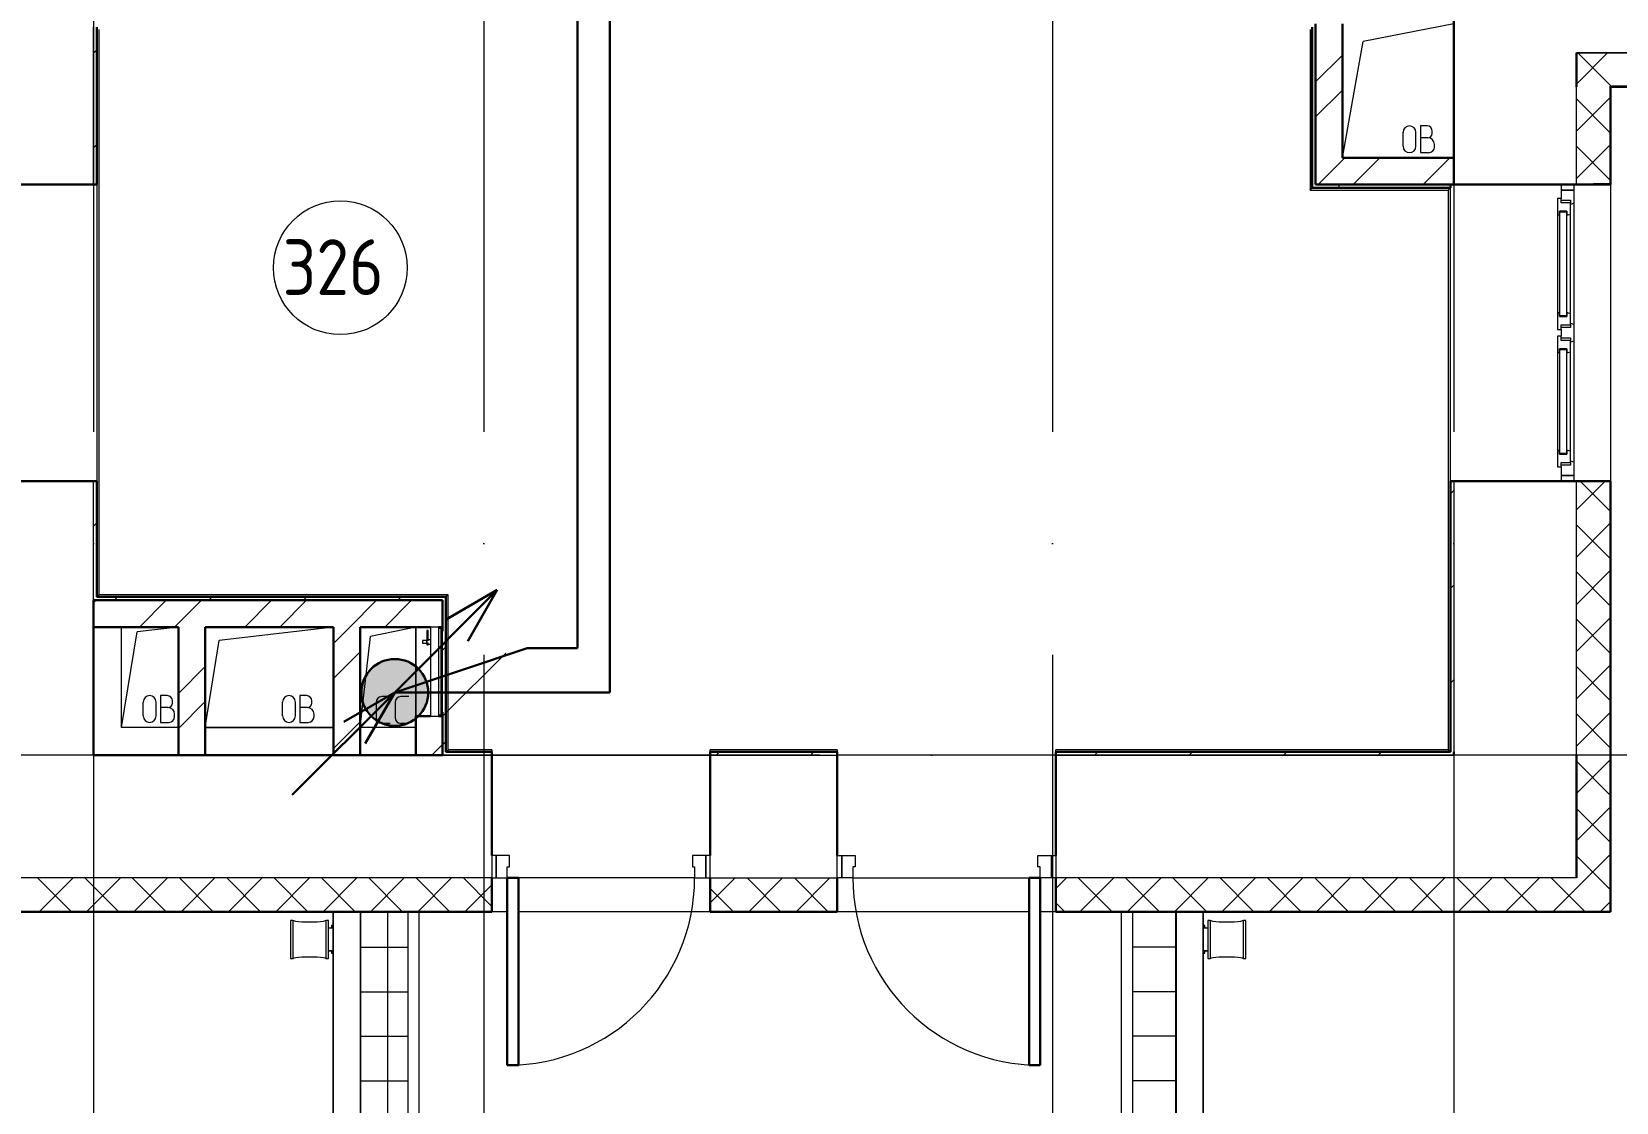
# Model space of a CAD drawing. Header units: millimetres. Extents: x -1073752 to 1436911, y -1379358 to 94781.
# Drawn here: x -891976 to -884870, y -1100644 to -1095843 of the extents above; entities that cross this region are included whole.
import ezdxf

# ---------------------------------------------------------------- set-up
doc = ezdxf.new("R2010")
doc.units = ezdxf.units.MM
doc.linetypes.add('ADSK_Линия сетки', pattern=[25, 20, -2.5, 0, -2.5])
for name, color, linetype, lineweight in [('_ Окна', 7, 'Continuous', 9), ('Provodka', 151, 'Continuous', 30), ('Двери', 252, 'Continuous', 9), ('Крыша', 7, 'Continuous', 9), ('Крыша штриховка', 7, 'Continuous', 9), ('лс', 5, 'Continuous', 30), ('Марки помещений', 7, 'Continuous', 20), ('Обобщенные модели', 252, 'Continuous', 18), ('Оборудование', 7, 'Continuous', 18), ('Ограждение', 252, 'Continuous', 9), ('Окна', 7, 'Continuous', 9), ('Оси', 252, 'Continuous', 9), ('Перекрытие', 252, 'Continuous', 18), ('Стены внутренние', 7, 'Continuous', 18), ('Стены наружные', 7, 'Continuous', 18), ('Стены штриховка', 7, 'Continuous', 9)]:
    doc.layers.add(name, color=color, linetype=linetype, lineweight=lineweight)
doc.layers.add('PDF _АК RS-485', color=30, linetype='Continuous', true_color=0xff7f00)
doc.layers.add('Линии', color=7, linetype='Continuous', lineweight=9, true_color=0x00a600)
doc.styles.add('GOST Common_2', font='', dxfattribs={"width": 0.9, "height": 250})
doc.styles.get('GOST Common_2').set_extended_font_data('GOST type B')

# ---------------------------------------------------------------- blocks, each defined once
blk = doc.blocks.new('3 этаж')
at = {"color": 251, "lineweight": 18, "true_color": 0x636466}
for p, q in [((276340.8, 14711.6), (276137.5, 14669.8)), ((276340.8, 14711.6), (276340.8, 14311.6)), ((276090.8, 14261.6), (276137.5, 14669.8)), ((276162.3, 14373.6), (276162.3, 14305.8)), ((276225, 14399.7), (276188.4, 14399.7)), ((276247.3, 14373.6), (276247.3, 14305.8)), ((276310, 14399.7), (276273.4, 14399.7)), ((276340.8, 14261.6), (276090.8, 14261.6)), ((276225, 14279.7), (276188.4, 14279.7)), ((276310, 14279.7), (276273.4, 14279.7))]:
    blk.add_line(p, q, dxfattribs=at)
for centre, start, end in [((276188.4, 14373.6), 90, 180), ((276273.4, 14373.6), 90, 180), ((276188.4, 14305.8), 180, 270), ((276273.4, 14305.8), 180, 270)]:
    blk.add_arc(centre, 26.1, start, end, dxfattribs=at)
at = {"layer": '_ Окна', "color": 251, "lineweight": 18, "true_color": 0x636466}
for p, q in [((281477.8, 16633.6), (281460.8, 16633.6)), ((281460.8, 16633.6), (281460.8, 16577.6)), ((281535.8, 16671.6), (281477.8, 16671.6)), ((281477.8, 16671.6), (281477.8, 16633.6)), ((281477.8, 16613.6), (281477.8, 16633.6)), ((281535.8, 16612.1), (281535.8, 16671.6)), ((281460.8, 16577.6), (281461.8, 16576.6)), ((281461.8, 16576.6), (281460.8, 16575.6)), ((281460.8, 16575.6), (281460.8, 16561)), ((281460.8, 16561), (281469.8, 16558.6)), ((281469.8, 16558.6), (281469.8, 16576.6)), ((281469.8, 16576.6), (281501.8, 16576.6)), ((281477.8, 16625.6), (281518.8, 16625.6)), ((281518.8, 16613.6), (281477.8, 16613.6)), ((281501.8, 16576.6), (281501.8, 16558.6)), ((281501.8, 16558.6), (281518.8, 16563.1)), ((281518.8, 16625.6), (281518.8, 16613.6)), ((281518.8, 16563.1), (281518.8, 16613.6)), ((281518.8, 16607.6), (281535.8, 16612.1)), ((281469.8, 16121.6), (281460.8, 16119.1)), ((281460.8, 16119.1), (281460.8, 16104.6)), ((281460.8, 16104.6), (281461.8, 16103.6)), ((281461.8, 16103.6), (281460.8, 16102.6)), ((281460.8, 16102.6), (281460.8, 16046.6)), ((281469.8, 16103.6), (281469.8, 16121.6)), ((281501.8, 16103.6), (281469.8, 16103.6)), ((281477.8, 16066.6), (281518.8, 16066.6)), ((281477.8, 16046.6), (281477.8, 16066.6)), ((281518.8, 16117), (281501.8, 16121.6)), ((281501.8, 16121.6), (281501.8, 16103.6)), ((281518.8, 16066.6), (281518.8, 16117)), ((281535.8, 16068), (281518.8, 16072.6)), ((281518.8, 16066.6), (281518.8, 16054.6)), ((281535.8, 15995.1), (281535.8, 16068)), ((281460.8, 16046.6), (281477.8, 16046.6)), ((281477.8, 16016.6), (281460.8, 16016.6)), ((281460.8, 16016.6), (281460.8, 15960.6)), ((281518.8, 16054.6), (281477.8, 16054.6)), ((281477.8, 16046.6), (281477.8, 16016.6)), ((281477.8, 15996.6), (281477.8, 16016.6)), ((281477.8, 16008.6), (281518.8, 16008.6)), ((281518.8, 15996.6), (281477.8, 15996.6)), ((281518.8, 16008.6), (281518.8, 15996.6)), ((281518.8, 15946.1), (281518.8, 15996.6)), ((281518.8, 15990.6), (281535.8, 15995.1)), ((281460.8, 15960.6), (281461.8, 15959.6)), ((281461.8, 15959.6), (281460.8, 15958.6)), ((281460.8, 15958.6), (281460.8, 15944)), ((281460.8, 15944), (281469.8, 15941.6)), ((281469.8, 15941.6), (281469.8, 15959.6)), ((281469.8, 15959.6), (281501.8, 15959.6)), ((281501.8, 15959.6), (281501.8, 15941.6)), ((281501.8, 15941.6), (281518.8, 15946.1)), ((281469.8, 15504.6), (281460.8, 15502.1)), ((281460.8, 15502.1), (281460.8, 15487.6)), ((281469.8, 15486.6), (281469.8, 15504.6)), ((281518.8, 15500), (281501.8, 15504.6)), ((281501.8, 15504.6), (281501.8, 15486.6)), ((281518.8, 15449.6), (281518.8, 15500)), ((281460.8, 15487.6), (281461.8, 15486.6)), ((281461.8, 15486.6), (281460.8, 15485.6)), ((281460.8, 15485.6), (281460.8, 15429.6)), ((281460.8, 15429.6), (281477.8, 15429.6)), ((281501.8, 15486.6), (281469.8, 15486.6)), ((281477.8, 15449.6), (281518.8, 15449.6)), ((281477.8, 15429.6), (281477.8, 15449.6)), ((281518.8, 15437.6), (281477.8, 15437.6)), ((281477.8, 15429.6), (281477.8, 15391.6)), ((281535.8, 15451), (281518.8, 15455.6)), ((281518.8, 15449.6), (281518.8, 15437.6)), ((281535.8, 15391.6), (281535.8, 15451)), ((281477.8, 15391.6), (281535.8, 15391.6))]:
    blk.add_line(p, q, dxfattribs=at)
at = {"layer": '_ Окна', "color": 251, "true_color": 0x636466}
for p, q in [((281477.8, 16696.6), (281477.8, 16671.6)), ((281477.8, 16671.6), (281535.8, 16671.6)), ((281535.8, 16671.6), (281535.8, 16696.6)), ((281501.8, 16576.6), (281469.8, 16576.6)), ((281469.8, 16576.6), (281469.8, 16573.6)), ((281501.8, 16573.6), (281469.8, 16573.6)), ((281469.8, 16573.6), (281469.8, 16106.6)), ((281469.8, 16573.6), (281501.8, 16573.6)), ((281501.8, 16573.6), (281501.8, 16576.6)), ((281501.8, 16106.6), (281501.8, 16573.6)), ((281469.8, 16106.6), (281501.8, 16106.6)), ((281501.8, 16106.6), (281469.8, 16106.6)), ((281469.8, 16106.6), (281469.8, 16103.6)), ((281469.8, 16103.6), (281501.8, 16103.6)), ((281501.8, 16103.6), (281501.8, 16106.6)), ((281501.8, 15959.6), (281469.8, 15959.6)), ((281469.8, 15959.6), (281469.8, 15956.6)), ((281501.8, 15956.6), (281469.8, 15956.6)), ((281469.8, 15956.6), (281469.8, 15489.6)), ((281469.8, 15956.6), (281501.8, 15956.6)), ((281501.8, 15956.6), (281501.8, 15959.6)), ((281501.8, 15489.6), (281501.8, 15956.6)), ((281469.8, 15489.6), (281501.8, 15489.6)), ((281501.8, 15489.6), (281469.8, 15489.6)), ((281469.8, 15489.6), (281469.8, 15486.6)), ((281469.8, 15486.6), (281501.8, 15486.6)), ((281501.8, 15486.6), (281501.8, 15489.6)), ((281477.8, 15391.6), (281477.8, 15366.6)), ((281535.8, 15391.6), (281477.8, 15391.6)), ((281535.8, 15366.6), (281535.8, 15391.6))]:
    blk.add_line(p, q, dxfattribs=at)
at = {"layer": 'Двери', "color": 251, "true_color": 0x636466}
for p, q in [((276700.8, 13686.6), (276680.8, 13686.6)), ((276680.8, 13686.6), (276680.8, 13586.6)), ((276700.8, 13686.6), (276700.8, 13586.6)), ((276760.8, 13686.6), (276700.8, 13686.6)), ((276700.8, 13586.6), (276700.8, 13686.6)), ((276760.8, 13636.6), (276760.8, 13686.6)), ((277640.8, 13686.6), (277580.8, 13686.6)), ((277580.8, 13686.6), (277580.8, 13636.6)), ((277640.8, 13586.6), (277640.8, 13686.6)), ((277640.8, 13686.6), (277640.8, 13586.6)), ((277660.8, 13686.6), (277640.8, 13686.6)), ((277660.8, 13586.6), (277660.8, 13686.6)), ((278230.8, 13686.6), (278250.8, 13686.6)), ((278230.8, 13586.6), (278230.8, 13686.6)), ((278250.8, 13586.6), (278250.8, 13686.6)), ((278250.8, 13686.6), (278310.8, 13686.6)), ((278250.8, 13686.6), (278250.8, 13586.6)), ((278310.8, 13686.6), (278310.8, 13636.6)), ((279130.8, 13686.6), (279190.8, 13686.6)), ((279130.8, 13636.6), (279130.8, 13686.6)), ((279190.8, 13686.6), (279190.8, 13586.6)), ((279190.8, 13586.6), (279190.8, 13686.6)), ((279190.8, 13686.6), (279210.8, 13686.6)), ((279210.8, 13686.6), (279210.8, 13586.6)), ((276680.8, 13586.6), (276700.8, 13586.6)), ((276700.8, 13586.6), (276750.8, 13586.6)), ((276750.8, 13586.6), (276750.8, 13636.6)), ((276750.8, 13636.6), (276760.8, 13636.6)), ((277580.8, 13636.6), (277590.8, 13636.6)), ((277590.8, 13636.6), (277590.8, 13586.6)), ((277590.8, 13586.6), (277640.8, 13586.6)), ((277640.8, 13586.6), (277660.8, 13586.6)), ((278250.8, 13586.6), (278230.8, 13586.6)), ((278300.8, 13586.6), (278250.8, 13586.6)), ((278300.8, 13636.6), (278300.8, 13586.6)), ((278310.8, 13636.6), (278300.8, 13636.6)), ((279140.8, 13636.6), (279130.8, 13636.6)), ((279140.8, 13586.6), (279140.8, 13636.6)), ((279190.8, 13586.6), (279140.8, 13586.6)), ((279210.8, 13586.6), (279190.8, 13586.6))]:
    blk.add_line(p, q, dxfattribs=at)
at = {"layer": 'Двери', "color": 251, "lineweight": 30, "true_color": 0x636466}
for p, q in [((276800.8, 13586.6), (276750.8, 13586.6)), ((276750.8, 13586.6), (276750.8, 12746.6)), ((276800.8, 12746.6), (276800.8, 13586.6)), ((279090.8, 12746.6), (279090.8, 13586.6)), ((279090.8, 13586.6), (279140.8, 13586.6)), ((279140.8, 13586.6), (279140.8, 12746.6)), ((276750.8, 12746.6), (276800.8, 12746.6)), ((279140.8, 12746.6), (279090.8, 12746.6))]:
    blk.add_line(p, q, dxfattribs=at)
at = {"layer": 'Двери', "color": 251, "true_color": 0x636466}
for centre, start, end in [((276750.8, 13586.6), 270, 0), ((279140.8, 13586.6), 180, 270)]:
    blk.add_arc(centre, 840, start, end, dxfattribs=at)
at = {"layer": 'Крыша', "color": 251, "true_color": 0x636466}
for p, q in [((275968.8, 13434.6), (275968.8, 6351.2)), ((275970.8, 6351.2), (275970.8, 13434.6)), ((276091.8, 6351.2), (276091.8, 13434.6)), ((276093.8, 6351.2), (276093.8, 13434.6)), ((279747.8, 13434.6), (279747.8, 2738.6)), ((279749.8, 13434.6), (279749.8, 2740.6)), ((279870.8, 13434.6), (279870.8, 2861.6)), ((279872.8, 2863.6), (279872.8, 13434.6))]:
    blk.add_line(p, q, dxfattribs=at)
at = {"layer": 'Крыша штриховка', "color": 251, "linetype": 'Continuous', "true_color": 0x636466}
for p, q in [((276213.9, 13434.6), (276213.9, 6306.2)), ((276093.8, 13276.3), (276305.8, 13276.3)), ((279747.8, 13276.3), (279555.8, 13276.3)), ((276093.8, 13076.3), (276305.8, 13076.3)), ((279747.8, 13076.3), (279555.8, 13076.3)), ((276093.8, 12876.3), (276305.8, 12876.3)), ((279747.8, 12876.3), (279555.8, 12876.3)), ((276093.8, 12676.3), (276305.8, 12676.3)), ((279747.8, 12676.3), (279555.8, 12676.3))]:
    blk.add_line(p, q, dxfattribs=at)
at = {"layer": 'Линии', "color": 251, "lineweight": 18, "ltscale": 200, "true_color": 0x636466}
for p, q in [((280995.8, 17416.6), (280588.9, 17337.2)), ((280495.8, 16816.6), (280588.9, 17337.2)), ((280768.3, 16867.8), (280768.3, 16930.4)), ((280825.6, 16867.8), (280825.6, 16930.4)), ((280875.8, 16959.1), (280845.8, 16959.1)), ((280845.8, 16959.1), (280845.8, 16839.1)), ((280899.1, 16925.7), (280899.1, 16935.7)), ((280879.1, 16905.7), (280845.8, 16905.7)), ((280909.1, 16865.7), (280909.1, 16875.7)), ((280845.8, 16839.1), (280882.5, 16839.1)), ((275020.8, 14261.6), (275020.8, 14711.6)), ((275275.8, 14711.6), (275090.3, 14689.8)), ((275970.8, 14711.6), (275459.1, 14651.6)), ((275020.8, 14261.6), (275090.3, 14689.8)), ((275395.8, 14261.6), (275459.1, 14651.6)), ((275118.2, 14312.8), (275118.2, 14375.4)), ((275175.6, 14312.8), (275175.6, 14375.4)), ((275225.8, 14404.1), (275195.8, 14404.1)), ((275195.8, 14404.1), (275195.8, 14284.1)), ((275249.1, 14370.7), (275249.1, 14380.7)), ((275743.3, 14312.8), (275743.3, 14375.4)), ((275800.6, 14312.8), (275800.6, 14375.4)), ((275850.8, 14404.1), (275820.8, 14404.1)), ((275820.8, 14404.1), (275820.8, 14284.1)), ((275874.1, 14370.7), (275874.1, 14380.7)), ((275229.1, 14350.7), (275195.8, 14350.7)), ((275195.8, 14284.1), (275232.4, 14284.1)), ((275259.1, 14310.7), (275259.1, 14320.7)), ((275854.1, 14350.7), (275820.8, 14350.7)), ((275820.8, 14284.1), (275857.5, 14284.1)), ((275884.1, 14310.7), (275884.1, 14320.7)), ((275275.8, 14261.6), (275020.8, 14261.6)), ((275970.8, 14261.6), (275395.8, 14261.6))]:
    blk.add_line(p, q, dxfattribs=at)
at = {"layer": 'Линии', "color": 251, "lineweight": 18, "true_color": 0x636466}
for centre, radius, start, end in [((280796.9, 16930.4), 28.7, 0, 180), ((280875.8, 16935.7), 23.3, 0, 90), ((280879.1, 16925.7), 20, 270, 0), ((280796.9, 16867.8), 28.7, 180, 0), ((280879.1, 16875.7), 30, 0, 90), ((280882.5, 16865.7), 26.7, 270, 0), ((275146.9, 14375.4), 28.7, 0, 180), ((275225.8, 14380.7), 23.3, 0, 90), ((275229.1, 14370.7), 20, 270, 0), ((275771.9, 14375.4), 28.7, 0, 180), ((275850.8, 14380.7), 23.3, 0, 90), ((275854.1, 14370.7), 20, 270, 0), ((275146.9, 14312.8), 28.7, 180, 0), ((275229.1, 14320.7), 30, 0, 90), ((275232.4, 14310.7), 26.7, 270, 0), ((275771.9, 14312.8), 28.7, 180, 0), ((275854.1, 14320.7), 30, 0, 90), ((275857.5, 14310.7), 26.7, 270, 0)]:
    blk.add_arc(centre, radius, start, end, dxfattribs=at)
at = {"layer": 'Марки помещений', "color": 251, "true_color": 0x636466}
blk.add_circle((276002, 16322.9), 300, dxfattribs=at)
at = {"layer": 'Обобщенные модели', "color": 251, "true_color": 0x636466}
for p, q in [((275789.4, 13395.6), (275778.8, 13395.6)), ((275778.8, 13395.6), (275778.8, 13225.6)), ((275789.4, 13395.6), (275789.4, 13225.6)), ((275793.9, 13393.5), (275789.4, 13395.6)), ((275802.4, 13391.6), (275793.9, 13393.5)), ((275814.4, 13390), (275802.4, 13391.6)), ((275829.2, 13388.8), (275814.4, 13390)), ((275846, 13388), (275829.2, 13388.8)), ((275863.8, 13387.8), (275846, 13388)), ((275881.6, 13388), (275863.8, 13387.8)), ((275898.3, 13388.8), (275881.6, 13388)), ((275913.2, 13390), (275898.3, 13388.8)), ((275925.1, 13391.6), (275913.2, 13390)), ((275933.6, 13393.5), (275925.1, 13391.6)), ((275938.1, 13395.6), (275933.6, 13393.5)), ((275938.1, 13225.6), (275938.1, 13395.6)), ((275948.8, 13395.6), (275938.1, 13395.6)), ((275948.8, 13225.6), (275948.8, 13395.6)), ((275948.8, 13360.6), (275950.2, 13360.6)), ((275968.8, 13360.6), (275948.8, 13360.6)), ((275968.8, 13360.6), (275950.2, 13360.6)), ((275964.8, 13372.6), (275962.8, 13372.6)), ((275962.8, 13372.6), (275962.8, 13362.6)), ((275962.8, 13360.6), (275962.8, 13362.6)), ((275964.8, 13362.6), (275964.8, 13372.6)), ((275964.8, 13362.6), (275964.8, 13360.6)), ((279891.4, 13360.6), (279872.8, 13360.6)), ((279892.8, 13360.6), (279872.8, 13360.6)), ((279878.8, 13372.6), (279876.8, 13372.6)), ((279876.8, 13372.6), (279876.8, 13362.6)), ((279876.8, 13360.6), (279876.8, 13362.6)), ((279878.8, 13362.6), (279878.8, 13372.6)), ((279878.8, 13362.6), (279878.8, 13360.6)), ((279891.4, 13360.6), (279892.8, 13360.6)), ((279903.4, 13395.6), (279892.8, 13395.6)), ((279892.8, 13395.6), (279892.8, 13225.6)), ((279903.4, 13395.6), (279903.4, 13225.6)), ((279907.9, 13393.5), (279903.4, 13395.6)), ((279916.4, 13391.6), (279907.9, 13393.5)), ((279928.4, 13390), (279916.4, 13391.6)), ((279943.2, 13388.8), (279928.4, 13390)), ((279960, 13388), (279943.2, 13388.8)), ((279977.8, 13387.8), (279960, 13388)), ((279995.6, 13388), (279977.8, 13387.8)), ((280012.3, 13388.8), (279995.6, 13388)), ((280027.2, 13390), (280012.3, 13388.8)), ((280039.1, 13391.6), (280027.2, 13390)), ((280047.6, 13393.5), (280039.1, 13391.6)), ((280052.1, 13395.6), (280047.6, 13393.5)), ((280052.1, 13225.6), (280052.1, 13395.6)), ((280062.8, 13395.6), (280052.1, 13395.6)), ((280062.8, 13225.6), (280062.8, 13395.6)), ((275778.8, 13225.6), (275789.4, 13225.6)), ((275789.4, 13225.6), (275793.9, 13227.6)), ((275793.9, 13227.6), (275802.4, 13229.5)), ((275802.4, 13229.5), (275814.4, 13231.1)), ((275814.4, 13231.1), (275829.2, 13232.3)), ((275829.2, 13232.3), (275846, 13233.1)), ((275846, 13233.1), (275863.8, 13233.4)), ((275863.8, 13233.4), (275881.6, 13233.1)), ((275881.6, 13233.1), (275898.3, 13232.3)), ((275898.3, 13232.3), (275913.2, 13231.1)), ((275913.2, 13231.1), (275925.1, 13229.5)), ((275925.1, 13229.5), (275933.6, 13227.6)), ((275933.6, 13227.6), (275938.1, 13225.6)), ((275938.1, 13225.6), (275948.8, 13225.6)), ((275950.2, 13260.6), (275948.8, 13260.6)), ((275948.8, 13260.6), (275968.8, 13260.6)), ((275950.2, 13260.6), (275968.8, 13260.6)), ((275962.8, 13258.6), (275962.8, 13260.6)), ((275962.8, 13258.6), (275962.8, 13248.6)), ((275962.8, 13248.6), (275964.8, 13248.6)), ((275964.8, 13260.6), (275964.8, 13258.6)), ((275964.8, 13248.6), (275964.8, 13258.6)), ((279872.8, 13260.6), (279891.4, 13260.6)), ((279872.8, 13260.6), (279892.8, 13260.6)), ((279876.8, 13258.6), (279876.8, 13260.6)), ((279876.8, 13258.6), (279876.8, 13248.6)), ((279876.8, 13248.6), (279878.8, 13248.6)), ((279878.8, 13260.6), (279878.8, 13258.6)), ((279878.8, 13248.6), (279878.8, 13258.6)), ((279892.8, 13260.6), (279891.4, 13260.6)), ((279892.8, 13225.6), (279903.4, 13225.6)), ((279903.4, 13225.6), (279907.9, 13227.6)), ((279907.9, 13227.6), (279916.4, 13229.5)), ((279916.4, 13229.5), (279928.4, 13231.1)), ((279928.4, 13231.1), (279943.2, 13232.3)), ((279943.2, 13232.3), (279960, 13233.1)), ((279960, 13233.1), (279977.8, 13233.4)), ((279977.8, 13233.4), (279995.6, 13233.1)), ((279995.6, 13233.1), (280012.3, 13232.3)), ((280012.3, 13232.3), (280027.2, 13231.1)), ((280027.2, 13231.1), (280039.1, 13229.5)), ((280039.1, 13229.5), (280047.6, 13227.6)), ((280047.6, 13227.6), (280052.1, 13225.6)), ((280052.1, 13225.6), (280062.8, 13225.6))]:
    blk.add_line(p, q, dxfattribs=at)
at = {"layer": 'Обобщенные модели', "color": 251, "true_color": 0x636466, "extrusion": (0, 0, -1)}
for p, q in [((275951.9, 13360.6), (275949.7, 13360.6)), ((275953.9, 13360.6), (275951.9, 13360.6)), ((275955.8, 13360.6), (275953.9, 13360.6)), ((275957.4, 13360.6), (275955.8, 13360.6)), ((275958.9, 13360.6), (275957.4, 13360.6)), ((275960.2, 13360.6), (275958.9, 13360.6)), ((275961.3, 13360.6), (275960.2, 13360.6)), ((275962.2, 13360.6), (275961.3, 13360.6)), ((275962.9, 13360.6), (275962.2, 13360.6)), ((275963.4, 13360.6), (275962.9, 13360.6)), ((275963.7, 13360.6), (275963.4, 13360.6)), ((279878, 13360.6), (279877.8, 13360.6)), ((279878.4, 13360.6), (279878, 13360.6)), ((279878.9, 13360.6), (279878.4, 13360.6)), ((279879.7, 13360.6), (279878.9, 13360.6)), ((279880.7, 13360.6), (279879.7, 13360.6)), ((279881.9, 13360.6), (279880.7, 13360.6)), ((279883.2, 13360.6), (279881.9, 13360.6)), ((279884.8, 13360.6), (279883.2, 13360.6)), ((279886.5, 13360.6), (279884.8, 13360.6)), ((279888.5, 13360.6), (279886.5, 13360.6)), ((279890.6, 13360.6), (279888.5, 13360.6)), ((279892.8, 13360.6), (279890.6, 13360.6)), ((275948.8, 13260.6), (275951, 13260.6)), ((275951, 13260.6), (275953.1, 13260.6)), ((275953.1, 13260.6), (275955, 13260.6)), ((275955, 13260.6), (275956.8, 13260.6)), ((275956.8, 13260.6), (275958.3, 13260.6)), ((275958.3, 13260.6), (275959.7, 13260.6)), ((275959.7, 13260.6), (275960.9, 13260.6)), ((275960.9, 13260.6), (275961.8, 13260.6)), ((275961.8, 13260.6), (275962.6, 13260.6)), ((275962.6, 13260.6), (275963.2, 13260.6)), ((275963.2, 13260.6), (275963.6, 13260.6)), ((275963.6, 13260.6), (275963.8, 13260.6)), ((279877.9, 13260.6), (279878.2, 13260.6)), ((279878.2, 13260.6), (279878.7, 13260.6)), ((279878.7, 13260.6), (279879.4, 13260.6)), ((279879.4, 13260.6), (279880.3, 13260.6)), ((279880.3, 13260.6), (279881.4, 13260.6)), ((279881.4, 13260.6), (279882.6, 13260.6)), ((279882.6, 13260.6), (279884.1, 13260.6)), ((279884.1, 13260.6), (279885.8, 13260.6)), ((279885.8, 13260.6), (279887.6, 13260.6)), ((279887.6, 13260.6), (279889.7, 13260.6)), ((279889.7, 13260.6), (279891.9, 13260.6))]:
    blk.add_line(p, q, dxfattribs=at)
at = {"layer": 'Обобщенные модели', "color": 251, "true_color": 0x636466}
for centre, start, end in [((275963.8, 13310.6), 84.42735, 105), ((279877.8, 13310.6), 75, 95.57265), ((275963.8, 13310.6), 255, 275.57265), ((279877.8, 13310.6), 264.42735, 285)]:
    blk.add_arc(centre, 52, start, end, dxfattribs=at)
at = {"layer": 'Оборудование', "color": 251, "true_color": 0x636466}
for p, q in [((276442.2, 14711.6), (276405.8, 14711.6)), ((276405.8, 14711.6), (276405.8, 14311.6)), ((276443.1, 14312.5), (276443.1, 14710.6)), ((276387.9, 14651.2), (276370.4, 14651.2)), ((276370.4, 14651.2), (276370.4, 14638.9)), ((276389.9, 14653.1), (276387.9, 14651.2)), ((276387.9, 14651.2), (276387.9, 14638.9)), ((276405.8, 14654.7), (276389.9, 14654.7)), ((276389.9, 14654.7), (276389.9, 14635.4)), ((276390.4, 14695.7), (276390.4, 14649.9)), ((276395.4, 14695.7), (276390.4, 14695.7)), ((276390.4, 14640.2), (276390.4, 14632)), ((276395.4, 14649.9), (276395.4, 14695.7)), ((276395.4, 14632), (276395.4, 14640.2)), ((276452.8, 14704.6), (276443.1, 14704.6)), ((276453.8, 14319.5), (276453.8, 14703.6)), ((276460.8, 14692.6), (276455.3, 14692.6)), ((276460.8, 14330.6), (276460.8, 14692.6)), ((276370.4, 14638.9), (276387.9, 14638.9)), ((276387.9, 14638.9), (276389.9, 14637)), ((276389.9, 14635.4), (276405.8, 14635.4)), ((276390.4, 14632), (276395.4, 14632)), ((276460.8, 14311.6), (276743.6, 14594.4)), ((276405.8, 14311.6), (276442.2, 14311.6)), ((276443.1, 14318.6), (276452.8, 14318.6)), ((276455.3, 14330.6), (276460.8, 14330.6))]:
    blk.add_line(p, q, dxfattribs=at)
for points, knots in [([(276443.1, 14710.6), (276443.1, 14710.7), (276443.1, 14710.8), (276443, 14711), (276442.9, 14711.1), (276442.8, 14711.3), (276442.6, 14711.4), (276442.4, 14711.5), (276442.2, 14711.6), (276442.2, 14711.6)], [0, 0, 0, 0, 0.166667, 0.25, 0.333333, 0.5, 0.666667, 0.833333, 1, 1, 1, 1]), ([(276453.8, 14703.6), (276453.8, 14703.7), (276453.8, 14703.8), (276453.7, 14704), (276453.7, 14704.1), (276453.6, 14704.2), (276453.5, 14704.3), (276453.3, 14704.4), (276453.1, 14704.5), (276452.9, 14704.6), (276452.8, 14704.6)], [0, 0, 0, 0, 0.166667, 0.25, 0.333333, 0.416667, 0.541667, 0.666667, 0.833333, 1, 1, 1, 1]), ([(276455.3, 14692.6), (276455.2, 14692.6), (276455, 14692.6), (276454.7, 14692.7), (276454.5, 14692.8), (276454.4, 14692.9), (276454.2, 14693), (276454.1, 14693.2), (276454, 14693.3), (276453.9, 14693.5), (276453.8, 14693.8), (276453.8, 14694), (276453.8, 14694.1)], [0, 0, 0, 0, 0.166667, 0.25, 0.333333, 0.416667, 0.5, 0.583333, 0.666667, 0.75, 0.833333, 1, 1, 1, 1]), ([(276442.2, 14311.6), (276442.2, 14311.6), (276442.4, 14311.6), (276442.6, 14311.7), (276442.8, 14311.8), (276442.9, 14312), (276443, 14312.1), (276443.1, 14312.3), (276443.1, 14312.4), (276443.1, 14312.5)], [-1, -1, -1, -1, -0.833333, -0.666667, -0.5, -0.333333, -0.25, -0.166667, 0, 0, 0, 0]), ([(276452.8, 14318.6), (276452.9, 14318.6), (276453.1, 14318.6), (276453.3, 14318.7), (276453.5, 14318.8), (276453.6, 14318.9), (276453.7, 14319), (276453.7, 14319.1), (276453.8, 14319.3), (276453.8, 14319.4), (276453.8, 14319.5)], [-1, -1, -1, -1, -0.833333, -0.666667, -0.541667, -0.416667, -0.333333, -0.25, -0.166667, 0, 0, 0, 0]), ([(276453.8, 14329), (276453.8, 14329.2), (276453.8, 14329.4), (276453.9, 14329.6), (276454, 14329.8), (276454.1, 14330), (276454.2, 14330.1), (276454.4, 14330.2), (276454.5, 14330.4), (276454.7, 14330.4), (276455, 14330.5), (276455.2, 14330.6), (276455.3, 14330.6)], [-1, -1, -1, -1, -0.833333, -0.75, -0.666667, -0.583333, -0.5, -0.416667, -0.333333, -0.25, -0.166667, 0, 0, 0, 0])]:
    blk.add_open_spline(points, degree=3, knots=knots, dxfattribs=at)
at = {"layer": 'Ограждение', "color": 251, "true_color": 0x636466}
for p, q in [((274920.8, 14856.6), (274920.8, 17391.6)), ((280350.8, 17391.6), (280350.8, 16671.6)), ((280350.8, 16671.6), (280360.8, 16681.6)), ((280350.8, 16671.6), (280970.8, 16671.6)), ((280980.8, 16681.6), (280970.8, 16671.6)), ((280970.8, 16671.6), (280970.8, 14161.6)), ((274920.8, 14856.6), (274910.8, 14846.6)), ((276485.8, 14856.6), (274920.8, 14856.6)), ((276485.8, 14856.6), (276475.8, 14846.6)), ((276485.8, 14161.6), (276485.8, 14856.6)), ((276475.8, 14151.6), (276485.8, 14161.6)), ((276680.8, 14161.6), (276485.8, 14161.6)), ((276680.8, 14161.6), (276680.8, 14151.6)), ((277660.8, 14151.6), (277660.8, 14161.6)), ((278230.8, 14161.6), (277660.8, 14161.6)), ((278230.8, 14161.6), (278230.8, 14151.6)), ((279210.8, 14151.6), (279210.8, 14161.6)), ((280970.8, 14161.6), (279210.8, 14161.6)), ((280970.8, 14161.6), (280980.8, 14151.6)), ((276305.8, 12209.6), (276305.8, 13434.6)), ((276355.8, 12259.6), (276355.8, 13434.6)), ((279505.8, 12259.6), (279505.8, 13434.6)), ((279555.8, 12209.6), (279555.8, 13434.6))]:
    blk.add_line(p, q, dxfattribs=at)
at = {"layer": 'Окна', "color": 251, "true_color": 0x636466}
for p, q in [((281460.8, 16577.6), (281460.8, 16575.6)), ((281460.8, 16561), (281460.8, 16119.1)), ((281518.8, 16117), (281518.8, 16563.1)), ((281535.8, 16068), (281535.8, 16612.1)), ((281460.8, 16104.6), (281460.8, 16102.6)), ((281535.8, 15451), (281535.8, 15995.1)), ((281460.8, 15960.6), (281460.8, 15958.6)), ((281460.8, 15944), (281460.8, 15502.1)), ((281518.8, 15500), (281518.8, 15946.1)), ((281460.8, 15487.6), (281460.8, 15485.6))]:
    blk.add_line(p, q, dxfattribs=at)
at = {"layer": 'Оси', "color": 251, "linetype": 'ADSK_Линия сетки', "ltscale": 200, "true_color": 0x636466}
for p, q in [((274895.8, 34587.2), (274895.8, -31389.6)), ((276645.8, 34587.2), (276645.8, -31389.6)), ((279195.8, 34587.2), (279195.8, -31389.6)), ((280995.8, 34587.2), (280995.8, -31389.6)), ((283153.2, 14136.6), (237073.5, 14136.6))]:
    blk.add_line(p, q, dxfattribs=at)
at = {"layer": 'Перекрытие', "color": 251, "true_color": 0x636466}
for p, q in [((275020.8, 14261.6), (275020.8, 14711.6)), ((275275.8, 14261.6), (275020.8, 14261.6)), ((275395.8, 14261.6), (275970.8, 14261.6)), ((276340.8, 14261.6), (276090.8, 14261.6))]:
    blk.add_line(p, q, dxfattribs=at)
at = {"layer": 'Стены внутренние', "color": 251, "lineweight": 30, "true_color": 0x636466}
for p, q in [((280995.8, 16816.6), (280995.8, 17836.6)), ((281545.8, 17286.6), (281545.8, 17286.6)), ((281545.8, 17286.6), (281545.8, 17134.6)), ((281697.8, 17134.6), (282650.8, 17134.6)), ((281697.8, 17134.6), (281697.8, 16696.6)), ((274895.8, 16696.6), (274193.8, 16696.6)), ((280995.8, 16696.6), (281697.8, 16696.6)), ((274895.8, 15366.6), (274193.8, 15366.6)), ((280995.8, 15366.6), (281697.8, 15366.6)), ((281697.8, 13434.6), (281697.8, 15366.6)), ((274895.8, 14711.6), (274895.8, 14136.6)), ((280995.8, 14151.6), (280995.8, 14136.6)), ((275275.8, 14136.6), (274895.8, 14136.6)), ((275970.8, 14136.6), (275395.8, 14136.6)), ((276340.8, 14136.6), (276090.8, 14136.6)), ((276680.8, 13686.6), (276680.8, 14136.6)), ((277660.8, 13686.6), (277660.8, 14136.6)), ((278230.8, 13686.6), (278230.8, 14136.6)), ((279210.8, 13686.6), (279210.8, 14136.6)), ((281545.8, 13586.6), (281545.8, 14136.6)), ((276680.8, 13434.6), (276680.8, 13586.6)), ((277660.8, 13434.6), (277660.8, 13586.6)), ((278230.8, 13434.6), (278230.8, 13586.6)), ((279210.8, 13434.6), (279210.8, 13586.6)), ((274193.8, 13434.6), (276680.8, 13434.6)), ((278230.8, 13434.6), (277660.8, 13434.6)), ((281697.8, 13434.6), (279210.8, 13434.6))]:
    blk.add_line(p, q, dxfattribs=at)
at = {"layer": 'Стены внутренние', "color": 251, "true_color": 0x636466}
for p, q in [((274895.8, 16696.6), (274895.8, 17401.6)), ((281545.8, 17286.6), (282650.8, 17286.6)), ((282650.8, 17286.6), (281545.8, 17286.6)), ((281545.8, 16696.6), (281545.8, 17134.6)), ((281697.8, 16696.6), (281697.8, 15366.6)), ((274895.8, 14831.6), (274895.8, 15366.6)), ((280995.8, 15366.6), (280995.8, 14151.6)), ((281545.8, 14136.6), (281545.8, 15366.6)), ((276680.8, 14136.6), (277660.8, 14136.6)), ((279210.8, 14136.6), (278230.8, 14136.6)), ((276680.8, 13586.6), (274345.8, 13586.6)), ((277590.8, 13586.6), (276800.8, 13586.6)), ((277660.8, 13586.6), (278230.8, 13586.6)), ((278300.8, 13586.6), (279090.8, 13586.6)), ((281545.8, 13586.6), (279210.8, 13586.6)), ((276750.8, 13434.6), (276680.8, 13434.6)), ((277660.8, 13434.6), (276800.8, 13434.6)), ((279090.8, 13434.6), (278230.8, 13434.6)), ((279210.8, 13434.6), (279140.8, 13434.6))]:
    blk.add_line(p, q, dxfattribs=at)
at = {"layer": 'Стены внутренние', "color": 251, "linetype": 'Continuous', "lineweight": 9, "true_color": 0x636466}
for p, q in [((281545.8, 17146.9), (281685.4, 17286.6)), ((281701.2, 17136.6), (281551.2, 17286.6)), ((281545.8, 16934.8), (281695.8, 17084.8)), ((281695.8, 16929.9), (281545.8, 17079.9)), ((281545.8, 16722.6), (281695.8, 16872.6)), ((281695.8, 16717.8), (281545.8, 16867.8)), ((281545.8, 15237.7), (281672.6, 15364.6)), ((281695.8, 15232.8), (281562.1, 15366.6)), ((281545.8, 15025.6), (281695.8, 15175.6)), ((281695.8, 15020.7), (281545.8, 15170.7)), ((281545.8, 14813.5), (281695.8, 14963.5)), ((281695.8, 14808.6), (281545.8, 14958.6)), ((281545.8, 14601.3), (281695.8, 14751.3)), ((281695.8, 14596.4), (281545.8, 14746.4)), ((281545.8, 14389.2), (281695.8, 14539.2)), ((281695.8, 14384.3), (281545.8, 14534.3)), ((281545.8, 14177.1), (281695.8, 14327.1)), ((281695.8, 14172.2), (281545.8, 14322.2)), ((281697.8, 14354.3), (281695.8, 14350.8)), ((281545.8, 13964.9), (281695.8, 14114.9)), ((281695.8, 13960), (281545.8, 14110)), ((281545.8, 13752.8), (281695.8, 13902.8)), ((281695.8, 13747.9), (281545.8, 13897.9)), ((281545.8, 13540.7), (281695.8, 13690.7)), ((281695.8, 13535.8), (281545.8, 13685.8)), ((274794.6, 13436.6), (274644.6, 13586.6)), ((274653.4, 13436.6), (274803.4, 13586.6)), ((275006.8, 13436.6), (274856.8, 13586.6)), ((274865.6, 13436.6), (275015.6, 13586.6)), ((275218.9, 13436.6), (275068.9, 13586.6)), ((275077.7, 13436.6), (275227.7, 13586.6)), ((275431, 13436.6), (275281, 13586.6)), ((275289.8, 13436.6), (275439.8, 13586.6)), ((275643.2, 13436.6), (275493.2, 13586.6)), ((275502, 13436.6), (275652, 13586.6)), ((275855.3, 13436.6), (275705.3, 13586.6)), ((275714.1, 13436.6), (275864.1, 13586.6)), ((276067.4, 13436.6), (275917.4, 13586.6)), ((275926.2, 13436.6), (276076.2, 13586.6)), ((276279.6, 13436.6), (276129.6, 13586.6)), ((276138.4, 13436.6), (276288.4, 13586.6)), ((276491.7, 13436.6), (276341.7, 13586.6)), ((276350.5, 13436.6), (276500.5, 13586.6)), ((276678.8, 13461.6), (276553.8, 13586.6)), ((277662.8, 13476), (277773.3, 13586.6)), ((277976.6, 13436.6), (277826.6, 13586.6)), ((277835.4, 13436.6), (277985.4, 13586.6)), ((278188.7, 13436.6), (278038.7, 13586.6)), ((278047.6, 13436.6), (278197.6, 13586.6)), ((279212.8, 13541.1), (279258.2, 13586.6)), ((279461.5, 13436.6), (279311.5, 13586.6)), ((279320.3, 13436.6), (279470.3, 13586.6)), ((279673.7, 13436.6), (279523.7, 13586.6)), ((279532.5, 13436.6), (279682.5, 13586.6)), ((279885.8, 13436.6), (279735.8, 13586.6)), ((279744.6, 13436.6), (279894.6, 13586.6)), ((280097.9, 13436.6), (279947.9, 13586.6)), ((279956.7, 13436.6), (280106.7, 13586.6)), ((280310.1, 13436.6), (280160.1, 13586.6)), ((280168.9, 13436.6), (280318.9, 13586.6)), ((280522.2, 13436.6), (280372.2, 13586.6)), ((280381, 13436.6), (280531, 13586.6)), ((280734.3, 13436.6), (280584.3, 13586.6)), ((280593.1, 13436.6), (280743.1, 13586.6)), ((280946.5, 13436.6), (280796.5, 13586.6)), ((280805.3, 13436.6), (280955.3, 13586.6)), ((281158.6, 13436.6), (281008.6, 13586.6)), ((281017.4, 13436.6), (281167.4, 13586.6)), ((281370.7, 13436.6), (281220.7, 13586.6)), ((281229.5, 13436.6), (281379.5, 13586.6)), ((281545.8, 13473.6), (281432.9, 13586.6)), ((281697.8, 13573.5), (281695.8, 13576.9)), ((276562.6, 13436.6), (276678.8, 13552.7)), ((277764.5, 13436.6), (277662.8, 13538.3)), ((281441.7, 13436.6), (281545.8, 13540.7)), ((274738.9, 13434.6), (274737.8, 13436.6)), ((274950.1, 13436.6), (274948.9, 13434.6)), ((275794.8, 13434.6), (275793.6, 13436.6)), ((276146.7, 13434.6), (276145.6, 13436.6)), ((276357.9, 13436.6), (276356.7, 13434.6)), ((276678.8, 13449.1), (276680.8, 13449.1)), ((279210.8, 13449.1), (279212.8, 13449.1)), ((279249.4, 13436.6), (279212.8, 13473.2)), ((280018.2, 13434.6), (280017.1, 13436.6)), ((281074.1, 13434.6), (281072.9, 13436.6)), ((281426, 13434.6), (281425.2, 13436)), ((281582.9, 13436.6), (281545.8, 13473.6)), ((281653.8, 13436.6), (281695.8, 13478.5))]:
    blk.add_line(p, q, dxfattribs=at)
at = {"layer": 'Стены наружные', "color": 251, "lineweight": 30, "true_color": 0x636466}
for p, q in [((280375.8, 16696.6), (280375.8, 17416.6)), ((280495.8, 17416.6), (280495.8, 16816.6)), ((274910.8, 17401.6), (274910.8, 16696.6)), ((280360.8, 16681.6), (280360.8, 17401.6)), ((280495.8, 16816.6), (280995.8, 16816.6)), ((280995.8, 16816.6), (280995.8, 16696.6)), ((274910.8, 16696.6), (274895.8, 16696.6)), ((280980.8, 16681.6), (280360.8, 16681.6)), ((280375.8, 16696.6), (280995.8, 16696.6)), ((280980.8, 16681.6), (280980.8, 16696.6)), ((274910.8, 15366.6), (274895.8, 15366.6)), ((274910.8, 14846.6), (274910.8, 15366.6)), ((280980.8, 14151.6), (280980.8, 15366.6)), ((280995.8, 15366.6), (280980.8, 15366.6)), ((274895.8, 14831.6), (276460.8, 14831.6)), ((274895.8, 14831.6), (274895.8, 14711.6)), ((274910.8, 14846.6), (276475.8, 14846.6)), ((276460.8, 14692.6), (276460.8, 14831.6)), ((276475.8, 14846.6), (276475.8, 14151.6)), ((275275.8, 14711.6), (274895.8, 14711.6)), ((275275.8, 14136.6), (275275.8, 14711.6)), ((275970.8, 14711.6), (275395.8, 14711.6)), ((275395.8, 14711.6), (275395.8, 14136.6)), ((275970.8, 14136.6), (275970.8, 14711.6)), ((276405.8, 14711.6), (276090.8, 14711.6)), ((276090.8, 14711.6), (276090.8, 14136.6)), ((276460.8, 14711.6), (276442.4, 14711.6)), ((276340.8, 14136.6), (276340.8, 14311.6)), ((276340.8, 14311.6), (276405.8, 14311.6)), ((276442.4, 14311.6), (276460.8, 14311.6)), ((276460.8, 14136.6), (276460.8, 14330.6)), ((276680.8, 14151.6), (276475.8, 14151.6)), ((276680.8, 14151.6), (276680.8, 14136.6)), ((278230.8, 14151.6), (277660.8, 14151.6)), ((277660.8, 14151.6), (277660.8, 14136.6)), ((278230.8, 14151.6), (278230.8, 14136.6)), ((280980.8, 14151.6), (279210.8, 14151.6)), ((279210.8, 14151.6), (279210.8, 14136.6)), ((275275.8, 14136.6), (275395.8, 14136.6)), ((275970.8, 14136.6), (276090.8, 14136.6)), ((276340.8, 14136.6), (276460.8, 14136.6))]:
    blk.add_line(p, q, dxfattribs=at)
at = {"layer": 'Стены наружные', "color": 251, "linetype": 'Continuous', "lineweight": 9, "true_color": 0x636466}
for p, q in [((274895.8, 17285.1), (274910.8, 17300.1)), ((280375.8, 17156.9), (280495.8, 17276.9)), ((280375.8, 16999.7), (280495.8, 17119.7)), ((274895.8, 16860.9), (274910.8, 16875.9)), ((280386.9, 16696.6), (280506.9, 16816.6)), ((280544.1, 16696.6), (280664.1, 16816.6)), ((280858.4, 16696.6), (280978.4, 16816.6)), ((280481.8, 16681.6), (280481.8, 16696.6)), ((280980.8, 15309.1), (280995.8, 15324.1)), ((274895.8, 15163.8), (274910.8, 15178.8)), ((280980.8, 14884.9), (280995.8, 14899.9)), ((274895.8, 14820), (274907.3, 14831.6)), ((274987.8, 14831.6), (275002.8, 14846.6)), ((275101.7, 14711.6), (275221.7, 14831.6)), ((275258.8, 14711.6), (275378.8, 14831.6)), ((275412, 14831.6), (275427, 14846.6)), ((275573.1, 14711.6), (275693.1, 14831.6)), ((275730.3, 14711.6), (275850.3, 14831.6)), ((275836.3, 14831.6), (275851.3, 14846.6)), ((276044.6, 14711.6), (276164.6, 14831.6)), ((276201.7, 14711.6), (276321.7, 14831.6)), ((276260.6, 14831.6), (276275.6, 14846.6)), ((275970.8, 14637.7), (276044.6, 14711.6)), ((275970.8, 14480.6), (276090.8, 14600.6)), ((276460.8, 14607.5), (276475.8, 14622.5)), ((275275.8, 14414.2), (275395.8, 14534.2)), ((280980.8, 14460.6), (280995.8, 14475.6)), ((275275.8, 14257.1), (275395.8, 14377.1)), ((275970.8, 14166.3), (276090.8, 14286.3)), ((276412.5, 14136.6), (276460.8, 14184.8)), ((276460.8, 14183.2), (276475.8, 14198.2)), ((277686.9, 14136.6), (277701.9, 14151.6)), ((278111.2, 14136.6), (278126.2, 14151.6)), ((279384, 14136.6), (279399, 14151.6)), ((279808.2, 14136.6), (279823.2, 14151.6)), ((280232.5, 14136.6), (280247.5, 14151.6)), ((280656.7, 14136.6), (280671.7, 14151.6))]:
    blk.add_line(p, q, dxfattribs=at)
at = {"layer": 'Стены наружные', "color": 251, "true_color": 0x636466}
for p, q in [((274910.8, 16696.6), (274910.8, 15366.6)), ((280980.8, 15366.6), (280980.8, 16681.6)), ((276340.8, 14311.6), (276340.8, 14711.6)), ((276460.8, 14136.6), (276680.8, 14136.6)), ((277660.8, 14136.6), (278230.8, 14136.6)), ((279210.8, 14136.6), (280995.8, 14136.6))]:
    blk.add_line(p, q, dxfattribs=at)
at = {"layer": 'Стены штриховка', "color": 251, "true_color": 0x636466}
for p, q in [((282648.8, 17136.6), (281695.8, 17136.6)), ((281695.8, 17136.6), (281695.8, 16698.6)), ((281697.8, 17134.6), (281695.8, 17134.6)), ((281695.8, 16698.6), (281621.8, 16698.6)), ((281621.8, 16698.6), (281621.8, 16696.6)), ((281621.8, 15366.6), (281621.8, 15364.6)), ((281621.8, 15364.6), (281695.8, 15364.6)), ((281695.8, 15364.6), (281695.8, 13434.6)), ((276678.8, 13586.6), (276678.8, 13436.6)), ((277662.8, 13436.6), (277662.8, 13586.6)), ((278228.8, 13586.6), (278228.8, 13436.6)), ((279212.8, 13436.6), (279212.8, 13586.6)), ((276678.8, 13436.6), (274193.8, 13436.6)), ((278228.8, 13436.6), (277662.8, 13436.6)), ((281697.8, 13436.6), (279212.8, 13436.6))]:
    blk.add_line(p, q, dxfattribs=at)
at = {"layer": 'Марки помещений', "color": 251, "true_color": 0x636466, "style": 'GOST Common_2', "width": 0.9}
blk.add_text('326', height=250, dxfattribs=at).set_placement((275743.2, 16200.6))
blk = doc.blocks.new('*U2572')
at = {"layer": 'Provodka'}
h = blk.add_hatch(color=256, dxfattribs=at)
h.paths.add_polyline_path([(150, 0, 0.198912), (106.1, 106.1), (0, 0), (-75, -129.9, 0.57735)])
h.paths.add_polyline_path([(0, 0), (-106.1, -106.1, 0.065543), (-75, -129.9)])
h.paths.add_polyline_path([(0, 0), (-129.9, -75, 0.065543), (-106.1, -106.1)])
h.paths.add_polyline_path([(106.1, 106.1, 0.668179), (-150, 0, 0.131652), (-129.9, -75), (0, 0)])
at = {"layer": 'Provodka', "color": 1}
for p, q in [((0, 0), (459.6, 459.6)), ((459.6, 459.6), (230.4, 327.3)), ((459.6, 459.6), (327.3, 230.4)), ((-459.6, -459.6), (0, 0)), ((0, 0), (-229.3, -132.4)), ((0, 0), (-132.4, -229.3))]:
    blk.add_line(p, q, dxfattribs=at)
at = {"layer": 'Provodka'}
blk.add_circle((0, 0), 150, dxfattribs=at)

msp = doc.modelspace()

# ---------------------------------------------------------------- linework, layer by layer
at = {"layer": 'PDF _АК RS-485', "linetype": 'ByBlock', "lineweight": 30, "ltscale": 100}
for p, q in [((-889528.5, -1098606.6), (-889528.5, -1089964.3)), ((-890347.5, -1098806), (-889754.3, -1098606.6)), ((-889754.3, -1098606.6), (-889528.5, -1098606.6))]:
    msp.add_line(p, q, dxfattribs=at)
at = {"layer": 'PDF _АК RS-485', "color": 5, "lineweight": 30}
msp.add_line((-890347.5, -1098806), (-889383.8, -1098806), dxfattribs=at)
at = {"layer": 'лс', "color": 5}
msp.add_line((-889383.8, -1093361.6), (-889383.8, -1098806), dxfattribs=at)

# ---------------------------------------------------------------- block references
for name, p in [('3 этаж', (-1166593.9, -1113224.3)), ('*U2572', (-890347.5, -1098806))]:
    msp.add_blockref(name, p)

doc.saveas('drawing.dxf')
